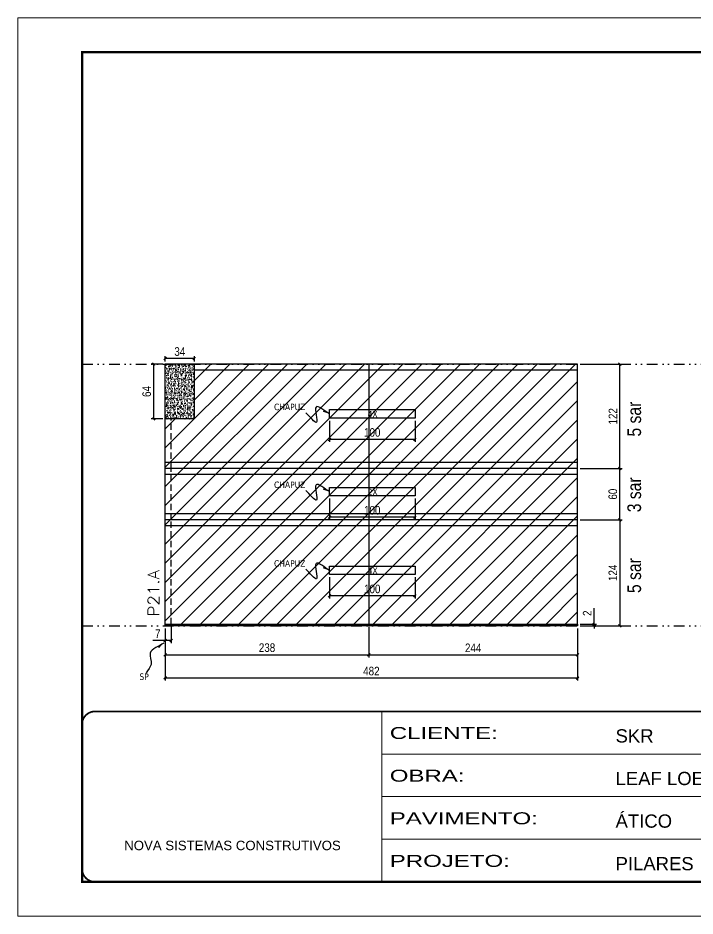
# Model space of a CAD drawing. Extents: x 14400 to 27878, y -21631 to 6985.
# Drawn here: x 15998 to 16790, y -4402 to -3352 of the extents above; entities that cross this region are included whole.
import ezdxf

# ---------------------------------------------------------------- set-up
doc = ezdxf.new("R2010")
doc.units = 0
for name, pattern in [('CONTINUO', [0]), ('DASHED', [0.75, 0.5, -0.25]), ('DIVIDE2', [0.625, 0.25, -0.125, 0, -0.125, 0, -0.125]), ('HIDDEN', [0.375, 0.25, -0.125])]:
    doc.linetypes.add(name, pattern=pattern)
for name, color, linetype in [('COTA', 241, 'Continuous'), ('NOMENCLATURA', 7, 'Continuous'), ('Nível', 160, 'Continuous'), ('Painéis', 200, 'Continuous'), ('SARR_2.2x10', 60, 'Continuous'), ('SARR_2.2x7', 40, 'Continuous'), ('texto', 7, 'Continuous')]:
    doc.layers.add(name, color=color, linetype=linetype)
for name, color, linetype, lineweight in [('Folhas', 255, 'Continuous', 9), ('Hachura', 251, 'Continuous', 9), ('SARRAFO DE PRESSAO', 251, 'DASHED', 9), ('Texto Seção', 7, 'Continuous', 15)]:
    doc.layers.add(name, color=color, linetype=linetype, lineweight=lineweight)
doc.styles.add('ARIAL', font='arial.ttf')
doc.styles.add('ARIAL_NARROW', font='ARIALN.TTF', dxfattribs={"height": 0.2})
doc.styles.add('COTA TECNICA', font='techl___.ttf', dxfattribs={"height": 10})
doc.styles.add('COTA TECNICA-50', font='techl___.ttf', dxfattribs={"height": 10})
doc.styles.add('REGUA-120', font='ROMANS.shx', dxfattribs={"height": 15})
doc.styles.get("Standard").update_dxf_attribs({"font": 'arial.ttf'})
doc.styles.add('Tecnologia', font='')
doc.styles.get('Tecnologia').set_extended_font_data('Forgotten Futurist')
doc.dimstyles.new('COTA PAINEL-50', dxfattribs={"dimtxt": 10, "dimasz": 3, "dimexe": 3, "dimexo": 3, "dimgap": 3, "dimtad": 1, "dimdec": 1, "dimzin": 12, "dimdsep": 46, "dimtxsty": 'COTA TECNICA-50', "dimblk1": 'OBLIQUE', "dimblk2": 'OBLIQUE', "dimsah": 1, "dimcen": 0.9, "dimclrd": 4, "dimclre": 4, "dimclrt": 240, "dimadec": 1, "dimazin": 3, "dimtfac": 1, "dimtdec": 1, "dimtmove": 0, "dimatfit": 3, "dimfxl": 1, "dimtolj": 1, "dimtzin": 12, "dimarcsym": 0})
doc.dimstyles.new('PAINEL', dxfattribs={"dimtxt": 10, "dimasz": 3, "dimexe": 3, "dimexo": 3, "dimgap": 3, "dimtad": 1, "dimdec": 1, "dimzin": 12, "dimdsep": 46, "dimtxsty": 'COTA TECNICA', "dimblk1": 'OBLIQUE', "dimblk2": 'OBLIQUE', "dimsah": 1, "dimcen": 0.9, "dimclrd": 4, "dimclre": 4, "dimclrt": 240, "dimadec": 1, "dimazin": 3, "dimtfac": 1, "dimtdec": 1, "dimtmove": 0, "dimatfit": 3, "dimfxl": 1, "dimtolj": 1, "dimtzin": 12, "dimarcsym": 0})
doc.dimstyles.get("Standard").update_dxf_attribs({"dimtxt": 0.18, "dimasz": 0.18, "dimexe": 0.18, "dimexo": 0.0625, "dimgap": 0.09, "dimtad": 0, "dimtih": 1, "dimtoh": 1, "dimdec": 4, "dimzin": 0, "dimdsep": 46, "dimtxsty": 'Standard', "dimcen": 0.09, "dimadec": 0, "dimazin": 0, "dimtfac": 1, "dimtdec": 4, "dimtofl": 0, "dimtmove": 0, "dimatfit": 3, "dimfxl": 1, "dimtolj": 1, "dimtzin": 0, "dimarcsym": 0})

# ---------------------------------------------------------------- blocks, each defined once
blk = doc.blocks.new('9999999999')
at = {"color": 30, "linetype": 'CONTINUO'}
for p, q in [((98564.6, 34230.2), (98564.6, 34429.4)), ((98564.6, 34379.6), (99584, 34379.6)), ((98564.6, 34329.8), (99488, 34329.8)), ((98564.6, 34280), (99488, 34280))]:
    blk.add_line(p, q, dxfattribs=at)
at = {"color": 30, "linetype": 'CONTINUO', "const_width": 2}
blk.add_lwpolyline([(99584, 34230.2), (99584, 34414.4, 0.414214), (99569, 34429.4), (98229, 34429.4, 0.414214), (98214, 34414.4), (98214, 34245.2, 0.414214), (98229, 34230.2), (99584, 34230.2)], format="xyb", dxfattribs=at)
at = {"layer": 'Folhas'}
blk.add_lwpolyline([(98139, 34190.2), (99624, 34190.2), (99624, 35240.2), (98139, 35240.2)], close=True, dxfattribs=at)
at = {"layer": 'Folhas', "color": 30, "const_width": 3}
blk.add_lwpolyline([(98214, 34230.2), (99584, 34230.2), (99584, 35200.2), (98214, 35200.2)], close=True, dxfattribs=at)
at = {"color": 7, "linetype": 'Continuous', "ltscale": 5, "style": 'ARIAL'}
for s, height, p in [('SKR', 15.48, (98837.7, 34393.1)), ('LEAF LOEFGREN', 15.483, (98837.7, 34343.3)), ('ÁTICO', 15.48, (98837.7, 34293.5)), ('NOVA SISTEMAS CONSTRUTIVOS', 11.059, (98263.2, 34267.2)), ('PILARES', 15.48, (98837.7, 34243.7))]:
    blk.add_text(s, height=height, dxfattribs=at).set_placement(p)
at = {"layer": 'Folhas', "color": 7, "style": 'Tecnologia', "width": 1.5}
for s, p in [('CLIENTE:', (98573.7, 34397.2)), ('OBRA:', (98573.7, 34347.3)), ('PAVIMENTO:', (98573.7, 34297.5)), ('PROJETO:', (98573.7, 34247.7))]:
    blk.add_text(s, height=14, dxfattribs=at).set_placement(p)
blk = doc.blocks.new('_Oblique')
at = {"color": 0, "linetype": 'ByBlock', "lineweight": -2}
blk.add_line((-0.5, -0.5), (0.5, 0.5), dxfattribs=at)
blk = doc.blocks.new('*D1992')
at = {"layer": 'COTA', "color": 4, "lineweight": -2, "transparency": 16777216}
for p, q in [((16170.7, -4066.2), (16170.7, -4083.4)), ((16177.7, -4064.2), (16177.7, -4083.4)), ((16170.7, -4080.4), (16156, -4080.4)), ((16177.7, -4080.4), (16170.7, -4080.4))]:
    blk.add_line(p, q, dxfattribs=at)
at = {"layer": 'Defpoints', "color": 0, "transparency": 16777216}
for p in [(16170.7, -4063.2), (16177.7, -4061.2), (16170.7, -4080.4)]:
    blk.add_point(p, dxfattribs=at)
at = {"layer": 'COTA', "color": 4, "lineweight": -2, "transparency": 16777216, "xscale": 3, "yscale": 3, "zscale": 3, "rotation": 180}
blk.add_blockref('_Oblique', (16170.7, -4080.4), dxfattribs=at)
at = {"layer": 'COTA', "color": 4, "lineweight": -2, "transparency": 16777216, "xscale": 3, "yscale": 3, "zscale": 3}
blk.add_blockref('_Oblique', (16177.7, -4080.4), dxfattribs=at)
at = {"layer": 'COTA', "color": 240, "transparency": 16777216, "insert": (16161.9, -4072.3), "char_height": 10, "attachment_point": 5, "style": 'COTA TECNICA-50'}
blk.add_mtext('\\A1;7', dxfattribs=at)
blk = doc.blocks.new('*D1993')
at = {"layer": 'COTA', "color": 4, "lineweight": -2, "transparency": 16777216}
for p, q in [((16672, -4061.2), (16672, -4042.4)), ((16655.7, -4061.2), (16675, -4061.2)), ((16655.7, -4063.2), (16675, -4063.2)), ((16672, -4063.2), (16672, -4061.2)), ((16672, -4063.2), (16672, -4066.2))]:
    blk.add_line(p, q, dxfattribs=at)
at = {"layer": 'Defpoints', "color": 0, "transparency": 16777216}
for p in [(16652.7, -4061.2), (16652.7, -4063.2), (16672, -4063.2)]:
    blk.add_point(p, dxfattribs=at)
at = {"layer": 'COTA', "color": 4, "lineweight": -2, "transparency": 16777216, "xscale": 3, "yscale": 3, "zscale": 3}
for p, rotation in [((16672, -4061.2), 270), ((16672, -4063.2), 90)]:
    blk.add_blockref('_Oblique', p, dxfattribs=dict(at, rotation=rotation))
at = {"layer": 'COTA', "color": 240, "transparency": 16777216, "insert": (16664, -4048.4), "char_height": 10, "attachment_point": 5, "rotation": 90, "style": 'COTA TECNICA-50'}
blk.add_mtext('\\A1;2', dxfattribs=at)
blk = doc.blocks.new('*D1994')
at = {"layer": 'COTA', "color": 4, "linetype": 'ByBlock', "lineweight": -2, "transparency": 16777216}
for p, q in [((16362.7, -4006.3), (16362.7, -4031.2)), ((16462.7, -4006.3), (16462.7, -4031.2)), ((16462.7, -4028.2), (16362.7, -4028.2))]:
    blk.add_line(p, q, dxfattribs=at)
at = {"layer": 'Defpoints', "color": 0, "linetype": 'ByBlock', "transparency": 16777216}
for p in [(16362.7, -4003.3), (16462.7, -4003.3), (16362.7, -4028.2)]:
    blk.add_point(p, dxfattribs=at)
at = {"layer": 'COTA', "color": 4, "linetype": 'ByBlock', "lineweight": -2, "transparency": 16777216, "xscale": 3, "yscale": 3, "zscale": 3, "rotation": 180}
blk.add_blockref('_Oblique', (16362.7, -4028.2), dxfattribs=at)
at = {"layer": 'COTA', "color": 4, "linetype": 'ByBlock', "lineweight": -2, "transparency": 16777216, "xscale": 3, "yscale": 3, "zscale": 3}
blk.add_blockref('_Oblique', (16462.7, -4028.2), dxfattribs=at)
at = {"layer": 'COTA', "color": 240, "linetype": 'ByBlock', "transparency": 16777216, "insert": (16412.7, -4020.1), "char_height": 10, "attachment_point": 5, "style": 'COTA TECNICA'}
blk.add_mtext('\\A1;100', dxfattribs=at)
blk = doc.blocks.new('*D1995')
at = {"layer": 'COTA', "color": 4, "lineweight": -2, "transparency": 16777216}
for p, q in [((16170.7, -4066.2), (16170.7, -4100)), ((16408.7, -4064.2), (16408.7, -4100)), ((16170.7, -4097), (16408.7, -4097))]:
    blk.add_line(p, q, dxfattribs=at)
at = {"layer": 'Defpoints', "color": 0, "transparency": 16777216}
for p in [(16170.7, -4063.2), (16408.7, -4061.2), (16408.7, -4097)]:
    blk.add_point(p, dxfattribs=at)
at = {"layer": 'COTA', "color": 4, "lineweight": -2, "transparency": 16777216, "xscale": 3, "yscale": 3, "zscale": 3, "rotation": 180}
blk.add_blockref('_Oblique', (16170.7, -4097), dxfattribs=at)
at = {"layer": 'COTA', "color": 4, "lineweight": -2, "transparency": 16777216, "xscale": 3, "yscale": 3, "zscale": 3}
blk.add_blockref('_Oblique', (16408.7, -4097), dxfattribs=at)
at = {"layer": 'COTA', "color": 240, "transparency": 16777216, "insert": (16289.7, -4088.7), "char_height": 10, "attachment_point": 5, "style": 'COTA TECNICA'}
blk.add_mtext('\\A1;238', dxfattribs=at)
blk = doc.blocks.new('*D1996')
at = {"layer": 'COTA', "color": 4, "lineweight": -2, "transparency": 16777216}
for p, q in [((16408.7, -4064.2), (16408.7, -4100)), ((16652.7, -4066.2), (16652.7, -4100)), ((16408.7, -4097), (16652.7, -4097))]:
    blk.add_line(p, q, dxfattribs=at)
at = {"layer": 'Defpoints', "color": 0, "transparency": 16777216}
for p in [(16408.7, -4061.2), (16652.7, -4063.2), (16652.7, -4097)]:
    blk.add_point(p, dxfattribs=at)
at = {"layer": 'COTA', "color": 4, "lineweight": -2, "transparency": 16777216, "xscale": 3, "yscale": 3, "zscale": 3, "rotation": 180}
blk.add_blockref('_Oblique', (16408.7, -4097), dxfattribs=at)
at = {"layer": 'COTA', "color": 4, "lineweight": -2, "transparency": 16777216, "xscale": 3, "yscale": 3, "zscale": 3}
blk.add_blockref('_Oblique', (16652.7, -4097), dxfattribs=at)
at = {"layer": 'COTA', "color": 240, "transparency": 16777216, "insert": (16530.7, -4088.9), "char_height": 10, "attachment_point": 5, "style": 'COTA TECNICA'}
blk.add_mtext('\\A1;244', dxfattribs=at)
blk = doc.blocks.new('*D2017')
at = {"layer": 'COTA', "color": 4, "lineweight": -2, "transparency": 16777216}
for p, q in [((16655.7, -3939.2), (16705.1, -3939.2)), ((16702.1, -3939.2), (16702.1, -4063.2)), ((16655.7, -4063.2), (16705.1, -4063.2))]:
    blk.add_line(p, q, dxfattribs=at)
at = {"layer": 'Defpoints', "color": 0, "transparency": 16777216}
for p in [(16652.7, -3939.2), (16652.7, -4063.2), (16702.1, -4063.2)]:
    blk.add_point(p, dxfattribs=at)
at = {"layer": 'COTA', "color": 4, "lineweight": -2, "transparency": 16777216, "xscale": 3, "yscale": 3, "zscale": 3}
for p, rotation in [((16702.1, -3939.2), 90), ((16702.1, -4063.2), 270)]:
    blk.add_blockref('_Oblique', p, dxfattribs=dict(at, rotation=rotation))
at = {"layer": 'COTA', "color": 240, "transparency": 16777216, "insert": (16694, -4001.2), "char_height": 10, "attachment_point": 5, "rotation": 90, "style": 'COTA TECNICA'}
blk.add_mtext('\\A1;124', dxfattribs=at)
blk = doc.blocks.new('*D2018')
at = {"layer": 'COTA', "color": 4, "lineweight": -2, "transparency": 16777216}
for p, q in [((16655.7, -3879.2), (16705.1, -3879.2)), ((16702.1, -3939.2), (16702.1, -3879.2)), ((16655.7, -3939.2), (16705.1, -3939.2))]:
    blk.add_line(p, q, dxfattribs=at)
at = {"layer": 'Defpoints', "color": 0, "transparency": 16777216}
for p in [(16652.7, -3879.2), (16702.1, -3879.2), (16652.7, -3939.2)]:
    blk.add_point(p, dxfattribs=at)
at = {"layer": 'COTA', "color": 4, "lineweight": -2, "transparency": 16777216, "xscale": 3, "yscale": 3, "zscale": 3}
for p, rotation in [((16702.1, -3879.2), 90), ((16702.1, -3939.2), 270)]:
    blk.add_blockref('_Oblique', p, dxfattribs=dict(at, rotation=rotation))
at = {"layer": 'COTA', "color": 240, "transparency": 16777216, "insert": (16694, -3909.2), "char_height": 10, "attachment_point": 5, "rotation": 90, "style": 'COTA TECNICA'}
blk.add_mtext('\\A1;60', dxfattribs=at)
blk = doc.blocks.new('*D2023')
at = {"layer": 'COTA', "color": 4, "lineweight": -2, "transparency": 16777216}
for p, q in [((16655.7, -3757.2), (16705.1, -3757.2)), ((16702.1, -3879.2), (16702.1, -3757.2)), ((16655.7, -3879.2), (16705.1, -3879.2))]:
    blk.add_line(p, q, dxfattribs=at)
at = {"layer": 'Defpoints', "color": 0, "transparency": 16777216}
for p in [(16652.7, -3757.2), (16702.1, -3757.2), (16652.7, -3879.2)]:
    blk.add_point(p, dxfattribs=at)
at = {"layer": 'COTA', "color": 4, "lineweight": -2, "transparency": 16777216, "xscale": 3, "yscale": 3, "zscale": 3}
for p, rotation in [((16702.1, -3757.2), 90), ((16702.1, -3879.2), 270)]:
    blk.add_blockref('_Oblique', p, dxfattribs=dict(at, rotation=rotation))
at = {"layer": 'COTA', "color": 240, "transparency": 16777216, "insert": (16694.1, -3818.2), "char_height": 10, "attachment_point": 5, "rotation": 90, "style": 'COTA TECNICA'}
blk.add_mtext('\\A1;122', dxfattribs=at)
blk = doc.blocks.new('*D2026')
at = {"layer": 'COTA', "color": 4, "lineweight": -2, "transparency": 16777216}
for p, q in [((16167.7, -3757.2), (16154.1, -3757.2)), ((16157.1, -3757.2), (16157.1, -3821.2)), ((16167.7, -3821.2), (16154.1, -3821.2))]:
    blk.add_line(p, q, dxfattribs=at)
at = {"layer": 'Defpoints', "color": 0, "transparency": 16777216}
for p in [(16170.7, -3757.2), (16157.1, -3821.2), (16170.7, -3821.2)]:
    blk.add_point(p, dxfattribs=at)
at = {"layer": 'COTA', "color": 4, "lineweight": -2, "transparency": 16777216, "xscale": 3, "yscale": 3, "zscale": 3}
for p, rotation in [((16157.1, -3757.2), 90), ((16157.1, -3821.2), 270)]:
    blk.add_blockref('_Oblique', p, dxfattribs=dict(at, rotation=rotation))
at = {"layer": 'COTA', "color": 240, "transparency": 16777216, "insert": (16149, -3789.2), "char_height": 10, "attachment_point": 5, "rotation": 90, "style": 'COTA TECNICA'}
blk.add_mtext('\\A1;64', dxfattribs=at)
blk = doc.blocks.new('*D2027')
at = {"layer": 'COTA', "color": 4, "lineweight": -2, "transparency": 16777216}
for p, q in [((16170.7, -3754.2), (16170.7, -3747.7)), ((16204.7, -3754.2), (16204.7, -3747.7)), ((16204.7, -3750.7), (16170.7, -3750.7))]:
    blk.add_line(p, q, dxfattribs=at)
at = {"layer": 'Defpoints', "color": 0, "transparency": 16777216}
for p in [(16170.7, -3750.7), (16170.7, -3757.2), (16204.7, -3757.2)]:
    blk.add_point(p, dxfattribs=at)
at = {"layer": 'COTA', "color": 4, "lineweight": -2, "transparency": 16777216, "xscale": 3, "yscale": 3, "zscale": 3, "rotation": 180}
blk.add_blockref('_Oblique', (16170.7, -3750.7), dxfattribs=at)
at = {"layer": 'COTA', "color": 4, "lineweight": -2, "transparency": 16777216, "xscale": 3, "yscale": 3, "zscale": 3}
blk.add_blockref('_Oblique', (16204.7, -3750.7), dxfattribs=at)
at = {"layer": 'COTA', "color": 240, "transparency": 16777216, "insert": (16187.7, -3742.5), "char_height": 10, "attachment_point": 5, "style": 'COTA TECNICA'}
blk.add_mtext('\\A1;34', dxfattribs=at)
blk = doc.blocks.new('*D2029')
at = {"layer": 'COTA', "color": 4, "linetype": 'ByBlock', "lineweight": -2, "transparency": 16777216}
for p, q in [((16362.7, -3823.3), (16362.7, -3848.2)), ((16462.7, -3823.3), (16462.7, -3848.2)), ((16462.7, -3845.2), (16362.7, -3845.2))]:
    blk.add_line(p, q, dxfattribs=at)
at = {"layer": 'Defpoints', "color": 0, "linetype": 'ByBlock', "transparency": 16777216}
for p in [(16362.7, -3820.3), (16462.7, -3820.3), (16362.7, -3845.2)]:
    blk.add_point(p, dxfattribs=at)
at = {"layer": 'COTA', "color": 4, "linetype": 'ByBlock', "lineweight": -2, "transparency": 16777216, "xscale": 3, "yscale": 3, "zscale": 3, "rotation": 180}
blk.add_blockref('_Oblique', (16362.7, -3845.2), dxfattribs=at)
at = {"layer": 'COTA', "color": 4, "linetype": 'ByBlock', "lineweight": -2, "transparency": 16777216, "xscale": 3, "yscale": 3, "zscale": 3}
blk.add_blockref('_Oblique', (16462.7, -3845.2), dxfattribs=at)
at = {"layer": 'COTA', "color": 240, "linetype": 'ByBlock', "transparency": 16777216, "insert": (16412.7, -3837.1), "char_height": 10, "attachment_point": 5, "style": 'COTA TECNICA'}
blk.add_mtext('\\A1;100', dxfattribs=at)
blk = doc.blocks.new('*D2030')
at = {"layer": 'COTA', "color": 4, "linetype": 'ByBlock', "lineweight": -2, "transparency": 16777216}
for p, q in [((16362.7, -3914.3), (16362.7, -3939.2)), ((16462.7, -3914.3), (16462.7, -3939.2)), ((16462.7, -3936.2), (16362.7, -3936.2))]:
    blk.add_line(p, q, dxfattribs=at)
at = {"layer": 'Defpoints', "color": 0, "linetype": 'ByBlock', "transparency": 16777216}
for p in [(16362.7, -3911.3), (16462.7, -3911.3), (16362.7, -3936.2)]:
    blk.add_point(p, dxfattribs=at)
at = {"layer": 'COTA', "color": 4, "linetype": 'ByBlock', "lineweight": -2, "transparency": 16777216, "xscale": 3, "yscale": 3, "zscale": 3, "rotation": 180}
blk.add_blockref('_Oblique', (16362.7, -3936.2), dxfattribs=at)
at = {"layer": 'COTA', "color": 4, "linetype": 'ByBlock', "lineweight": -2, "transparency": 16777216, "xscale": 3, "yscale": 3, "zscale": 3}
blk.add_blockref('_Oblique', (16462.7, -3936.2), dxfattribs=at)
at = {"layer": 'COTA', "color": 240, "linetype": 'ByBlock', "transparency": 16777216, "insert": (16412.7, -3928.1), "char_height": 10, "attachment_point": 5, "style": 'COTA TECNICA'}
blk.add_mtext('\\A1;100', dxfattribs=at)
blk = doc.blocks.new('*D2868')
at = {"layer": 'COTA', "color": 4, "lineweight": -2, "transparency": 16777216}
for p, q in [((16170.7, -4066.2), (16170.7, -4127.2)), ((16652.7, -4066.2), (16652.7, -4127.2)), ((16652.7, -4124.2), (16170.7, -4124.2))]:
    blk.add_line(p, q, dxfattribs=at)
at = {"layer": 'Defpoints', "color": 0, "transparency": 16777216}
for p in [(16170.7, -4063.2), (16652.7, -4063.2), (16170.7, -4124.2)]:
    blk.add_point(p, dxfattribs=at)
at = {"layer": 'COTA', "color": 4, "lineweight": -2, "transparency": 16777216, "xscale": 3, "yscale": 3, "zscale": 3, "rotation": 180}
blk.add_blockref('_Oblique', (16170.7, -4124.2), dxfattribs=at)
at = {"layer": 'COTA', "color": 4, "lineweight": -2, "transparency": 16777216, "xscale": 3, "yscale": 3, "zscale": 3}
blk.add_blockref('_Oblique', (16652.7, -4124.2), dxfattribs=at)
at = {"layer": 'COTA', "color": 240, "transparency": 16777216, "insert": (16411.7, -4116.1), "char_height": 10, "attachment_point": 5, "style": 'COTA TECNICA'}
blk.add_mtext('\\A1;482', dxfattribs=at)

msp = doc.modelspace()

# ---------------------------------------------------------------- hatches: boundary and pattern name
at = {"layer": 'COTA'}
h = msp.add_hatch(dxfattribs=at)
h.set_pattern_fill('AR-CONC', color=256, scale=0.03)
h.set_pattern_definition([(50, (-1585, -55), (5.4655401, -0.4781726), [0.5715, -6.2865]), (355, (-1585, -55), (-1.0573026, 5.7317054), [0.4572, -5.0292175]), (100.451445, (-1584.5445, -55.04), (4.4082374, 5.2535326), [0.4857003, -5.3427073]), (46.1842, (-1585, -53.476), (8.1323712, -1.2612698), [0.85725, -9.42975]), (96.63556, (-1584.322, -53.581), (7.122124, 7.4227837), [0.7285507, -8.0140682]), (351.18415, (-1585, -53.476), (7.122124, 7.4227837), [0.685799, -7.543792]), (21, (-1584.238, -53.857), (4.5484317, -3.067956), [0.5715, -6.2865]), (326, (-1584.238, -53.857), (1.8540609, 5.525639), [0.4572, -5.0292]), (71.451445, (-1583.859, -54.1127), (6.4024926, 2.457683), [0.4857003, -5.3426981]), (37.5, (-1585, -55), (0.0926581, 2.53665117), [0, -4.96824, 0, -5.1054, 0, -5.04825]), (7.5, (-1585, -55), (2.00458988, 3.00541724), [0, -2.91084, 0, -4.85394, 0, -1.92405]), (327.5, (-1586.6993, -55), (4.06771786, -0.17186232), [0, -1.905, 0, -5.9436, 0, -7.8867]), (317.5, (-1587.4613, -55), (4.44387544, 0.7627947), [0, -2.4765, 0, -3.94716, 0, -5.6007])])
h.paths.add_polyline_path([(16204.749, -3757.166), (16170.749, -3757.166), (16170.749, -3821.166), (16204.749, -3821.166)])
at = {"layer": 'Hachura'}
h = msp.add_hatch(dxfattribs=at)
h.set_pattern_fill('ANSI31', color=256, scale=5)
h.paths.add_polyline_path([(16408.749, -3757.166), (16204.749, -3757.166), (16204.749, -3821.166), (16170.749, -3821.166), (16170.749, -3879.166), (16408.749, -3879.166)])
h.paths.add_polyline_path([(16652.749, -3757.166), (16408.749, -3757.166), (16408.749, -3879.166), (16652.749, -3879.166)])
h.paths.add_polyline_path([(16652.749, -3879.166), (16408.749, -3879.166), (16408.749, -3939.166), (16652.749, -3939.166)])
h.paths.add_polyline_path([(16408.749, -3879.166), (16170.749, -3879.166), (16170.749, -3939.166), (16408.749, -3939.166)])
h.paths.add_polyline_path([(16408.749, -3939.166), (16170.749, -3939.166), (16170.749, -4061.166), (16408.749, -4061.166)])
h.paths.add_polyline_path([(16652.749, -3939.166), (16408.749, -3939.166), (16408.749, -4061.166), (16652.749, -4061.166)])
h.paths.add_polyline_path([(17051.494, -3939.166), (16841.494, -3939.166), (16841.494, -4061.166), (17051.494, -4061.166)])
h.paths.add_polyline_path([(17051.494, -3879.166), (16841.494, -3879.166), (16841.494, -3939.166), (17051.494, -3939.166)])
h.paths.add_polyline_path([(17295.494, -3879.166), (17051.494, -3879.166), (17051.494, -3939.166), (17295.494, -3939.166)])
h.paths.add_polyline_path([(17295.494, -3939.166), (17051.494, -3939.166), (17051.494, -4061.166), (17295.494, -4061.166)])

# ---------------------------------------------------------------- linework, layer by layer
at = {"layer": 'COTA'}
for p in [(16170.749, -3821.166), (16204.749, -3757.166)]:
    msp.add_line(p, (16170.749, -3757.166), dxfattribs=at)
at = {"layer": 'Nível', "color": 4, "linetype": 'DIVIDE2', "ltscale": 50}
for p, q in [((16073.467, -3757.166), (17443.467, -3757.166)), ((16073.467, -4063.166), (17443.467, -4063.166))]:
    msp.add_line(p, q, dxfattribs=at)
at = {"layer": 'Painéis'}
for p, q in [((16652.749, -3757.166), (16204.749, -3757.166)), ((16204.749, -3821.166), (16204.749, -3757.166)), ((16408.749, -3757.166), (16408.749, -4061.166)), ((16652.749, -4061.166), (16652.749, -3757.166)), ((16170.749, -4061.166), (16170.749, -3821.166)), ((16204.749, -3821.166), (16170.749, -3821.166)), ((16652.749, -3879.166), (16170.749, -3879.166)), ((16652.749, -3939.166), (16170.749, -3939.166))]:
    msp.add_line(p, q, dxfattribs=at)
msp.add_lwpolyline([(16170.749, -4061.166), (16652.749, -4061.166), (16652.749, -4063.166), (16170.749, -4063.166)], close=True, dxfattribs=at)
at = {"layer": 'SARR_2.2x10'}
for points in [[(16362.749, -3810.322), (16462.749, -3810.322), (16462.749, -3820.322), (16362.749, -3820.322)], [(16362.749, -3901.322), (16462.749, -3901.322), (16462.749, -3911.322), (16362.749, -3911.322)], [(16362.749, -3993.322), (16462.749, -3993.322), (16462.749, -4003.322), (16362.749, -4003.322)]]:
    msp.add_lwpolyline(points, close=True, dxfattribs=at)
at = {"layer": 'SARR_2.2x7'}
for p, q in [((16408.749, -3764.166), (16204.749, -3764.166)), ((16652.749, -3764.166), (16408.749, -3764.166)), ((16408.749, -3872.166), (16170.749, -3872.166)), ((16652.749, -3872.166), (16408.749, -3872.166)), ((16408.749, -3886.166), (16170.749, -3886.166)), ((16652.749, -3886.166), (16408.749, -3886.166)), ((16408.749, -3932.166), (16170.749, -3932.166)), ((16652.749, -3932.166), (16408.749, -3932.166)), ((16408.749, -3946.166), (16170.749, -3946.166)), ((16652.749, -3946.166), (16408.749, -3946.166))]:
    msp.add_line(p, q, dxfattribs=at)
at = {"layer": 'SARR_2.2x7', "linetype": 'HIDDEN', "ltscale": 30}
for p, q in [((16177.749, -3879.166), (16177.749, -3821.166)), ((16177.749, -3939.166), (16177.749, -3879.166)), ((16177.749, -4061.166), (16177.749, -3939.166))]:
    msp.add_line(p, q, dxfattribs=at)

# ---------------------------------------------------------------- block references
at = {"layer": 'SARRAFO DE PRESSAO', "color": 6, "linetype": 'ByBlock'}
msp.add_blockref('9999999999', (-82140.511, -38592.654), dxfattribs=at)

# ---------------------------------------------------------------- texts
at = {"layer": 'NOMENCLATURA', "style": 'ARIAL_NARROW'}
for s, p in [('5 sar', (16726.992, -3841.842)), ('3 sar', (16726.992, -3930.342)), ('5 sar', (16726.992, -4024.842))]:
    msp.add_text(s, height=16, rotation=90, dxfattribs=at).set_placement(p)
at = {"layer": 'texto', "color": 0, "char_height": 7.5, "attachment_point": 5}
for s, insert in [('{\\fTahoma|b0|i0|c0|p34;\\C4;CHAPUZ}', (16316.198, -3807.308)), ('{\\fTahoma|b0|i0|c0|p34;\\C4;4X}', (16413.141, -3815.615)), ('{\\fTahoma|b0|i0|c0|p34;\\C4;CHAPUZ}', (16316.198, -3898.308)), ('{\\fTahoma|b0|i0|c0|p34;\\C4;2X}', (16413.141, -3906.615)), ('{\\fTahoma|b0|i0|c0|p34;\\C4;CHAPUZ}', (16316.198, -3990.308)), ('{\\fTahoma|b0|i0|c0|p34;\\C4;4X}', (16413.141, -3998.615)), ('{\\fTahoma|b0|i0|c0|p34;\\C4;SP}', (16145.972, -4122.657))]:
    msp.add_mtext(s, dxfattribs=dict(at, insert=insert))
at = {"layer": 'Texto Seção', "style": 'REGUA-120', "width": 1.1}
msp.add_text('P21.A', height=13, rotation=90, dxfattribs=at).set_placement((16163.5, -4052.402))

# ---------------------------------------------------------------- dimensions: what is measured, and where the dimension line sits
at = {"layer": 'COTA'}
for base, p1, p2, picture, middle in [((16170.749, -3750.67), (16204.749, -3757.166), (16170.749, -3757.166), '*D2027', (16187.749, -3742.451)), ((16408.749, -4096.985), (16170.749, -4063.166), (16408.749, -4061.166), '*D1995', (16289.749, -4088.743)), ((16170.749, -4124.187), (16652.749, -4063.166), (16170.749, -4063.166), '*D2868', (16411.749, -4116.092))]:
    dim = msp.add_linear_dim(base=base, p1=p1, p2=p2, dimstyle='PAINEL', dxfattribs=at)
    dim.commit()
    dim.dimension.update_dxf_attribs({"geometry": picture, "text_midpoint": middle})
for base, p1, p2, angle, dimstyle, picture, middle in [((16157.108, -3821.166), (16170.749, -3757.166), (16170.749, -3821.166), 90, 'PAINEL', '*D2026', (16149.006, -3789.166)), ((16702.116, -3757.166), (16652.749, -3879.166), (16652.749, -3757.166), 90, 'PAINEL', '*D2023', (16694.058, -3818.166)), ((16702.116, -3879.166), (16652.749, -3939.166), (16652.749, -3879.166), 90, 'PAINEL', '*D2018', (16694.014, -3909.166)), ((16702.116, -4063.166), (16652.749, -3939.166), (16652.749, -4063.166), 90, 'PAINEL', '*D2017', (16694.043, -4001.166)), ((16170.749, -4080.407), (16177.749, -4061.166), (16170.749, -4063.166), 180, 'COTA PAINEL-50', '*D1992', (16161.883, -4072.334))]:
    dim = msp.add_linear_dim(base=base, p1=p1, p2=p2, angle=angle, dimstyle=dimstyle, dxfattribs=at)
    dim.commit()
    dim.dimension.update_dxf_attribs({"geometry": picture, "text_midpoint": middle})
at = {"layer": 'COTA', "linetype": 'ByBlock'}
for base, p1, p2, picture, middle in [((16362.749, -3845.249), (16462.749, -3820.322), (16362.749, -3820.322), '*D2029', (16412.749, -3837.147)), ((16362.749, -3936.249), (16462.749, -3911.322), (16362.749, -3911.322), '*D2030', (16412.749, -3928.147)), ((16362.749, -4028.249), (16462.749, -4003.322), (16362.749, -4003.322), '*D1994', (16412.749, -4020.147))]:
    dim = msp.add_linear_dim(base=base, p1=p1, p2=p2, dimstyle='PAINEL', dxfattribs=at)
    dim.commit()
    dim.dimension.update_dxf_attribs({"geometry": picture, "text_midpoint": middle})
at = {"layer": 'COTA'}
dim = msp.add_linear_dim(base=(16672.007, -4063.166), p1=(16652.749, -4061.166), p2=(16652.749, -4063.166), angle=90, dimstyle='COTA PAINEL-50', dxfattribs=at)
dim.commit()
dim.dimension.update_dxf_attribs({"geometry": '*D1993', "text_midpoint": (16672.007, -4048.419), "dimtype": 160})
dim = msp.add_linear_dim(base=(16652.749, -4096.985), p1=(16408.749, -4061.166), p2=(16652.749, -4063.166), dimstyle='PAINEL', override={"dimtmove": 1}, dxfattribs=at)
dim.commit()
dim.dimension.update_dxf_attribs({"geometry": '*D1996', "text_midpoint": (16530.749, -4088.912)})

# ---------------------------------------------------------------- leaders
at = {"layer": 'COTA', "path_type": 1}
for points in [[(16362.749, -3815.322), (16346.964, -3807.308), (16347.549, -3825.177), (16335.116, -3814.036)], [(16362.749, -3906.322), (16346.964, -3898.308), (16347.549, -3916.177), (16335.116, -3905.036)], [(16362.749, -3998.322), (16346.964, -3990.308), (16347.549, -4008.177), (16335.116, -3997.036)], [(16168.92, -4083.346), (16153.135, -4095.181), (16154.06, -4108.188), (16148.507, -4117.969)]]:
    msp.add_leader(points, dimstyle='Standard', override={"dimasz": 8}, dxfattribs=at)

doc.saveas('drawing.dxf')
